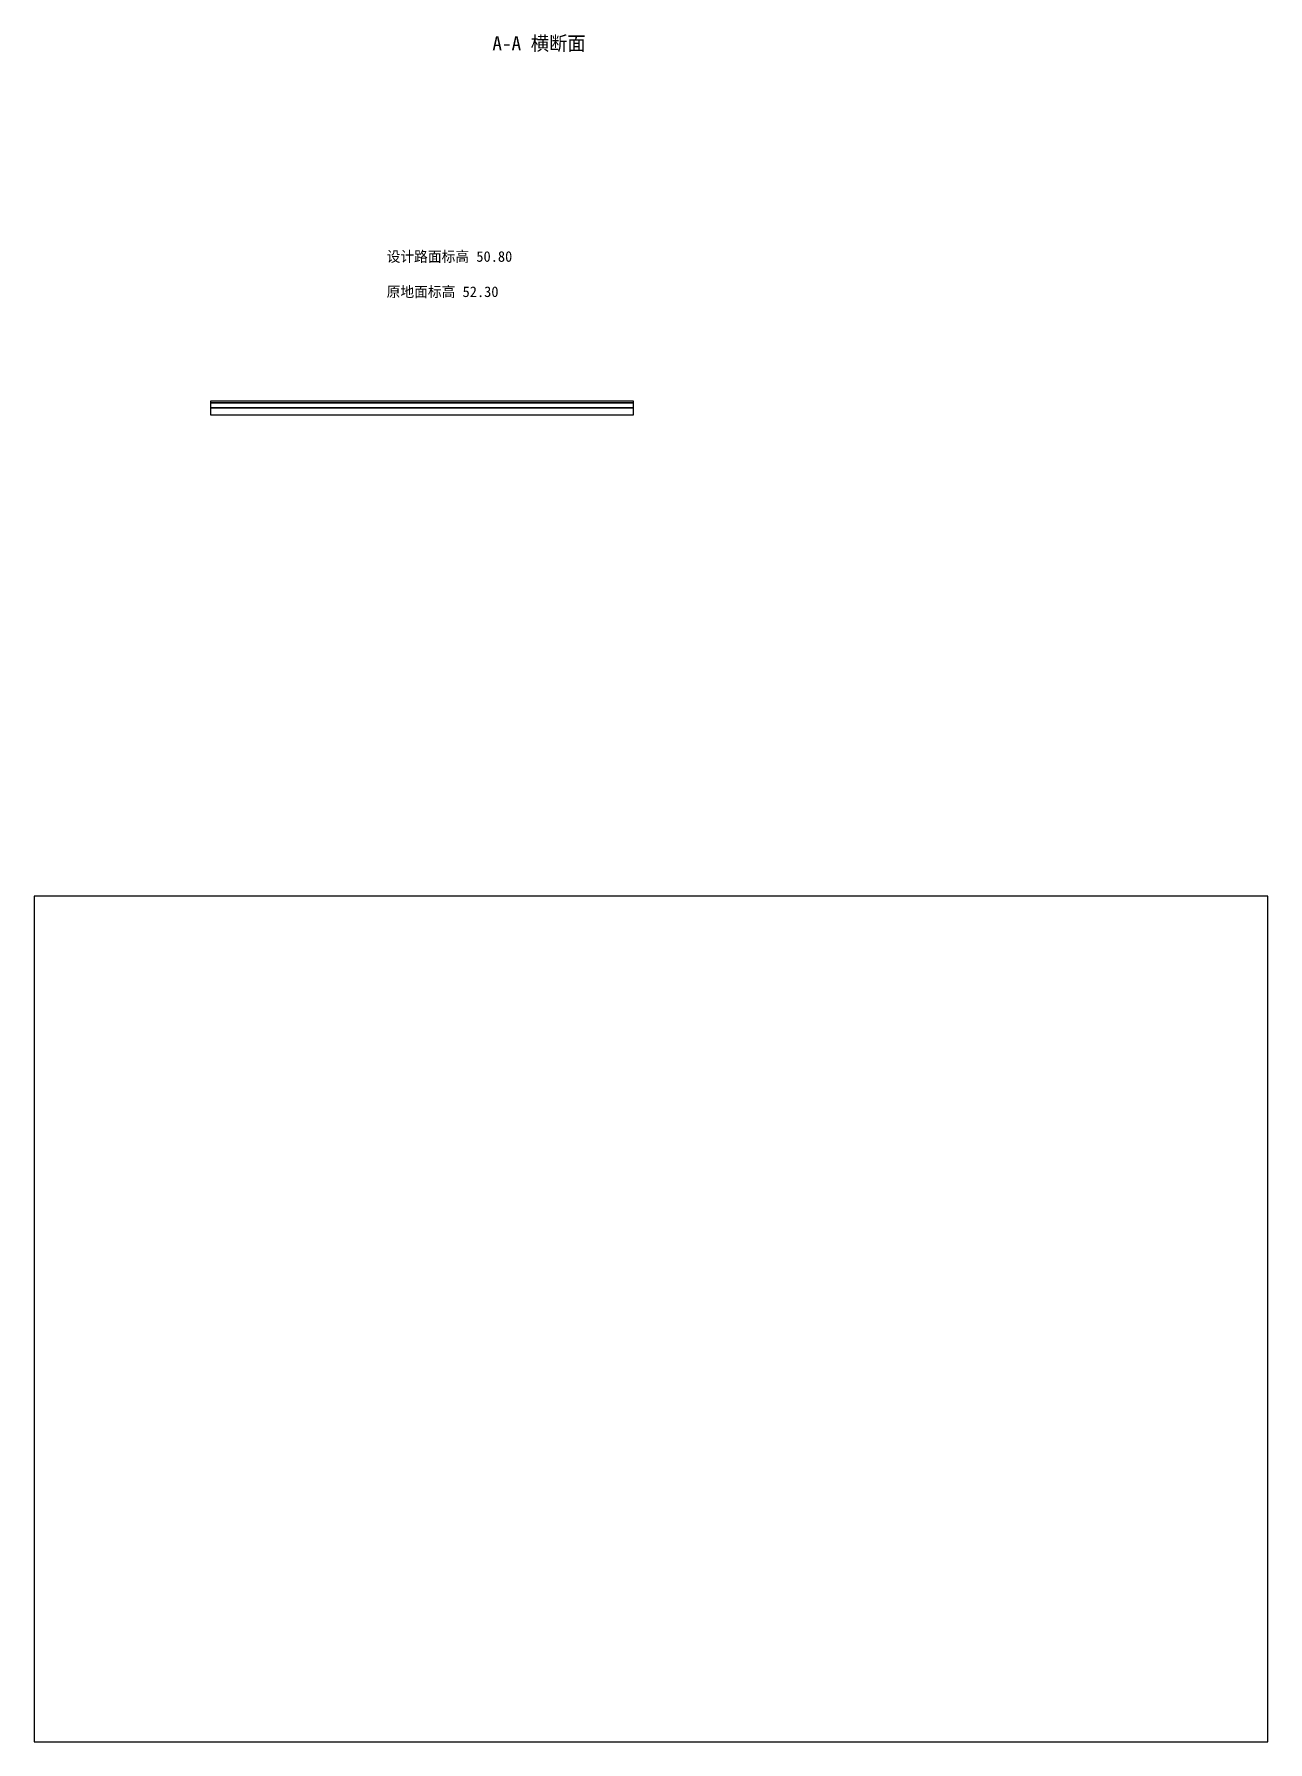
# Model space of a CAD drawing. Header units: millimetres. Extents: x -5000 to 30000, y -8000 to 40459.
import ezdxf

# ---------------------------------------------------------------- set-up
doc = ezdxf.new("R2010")
doc.units = ezdxf.units.MM

msp = doc.modelspace()

# ---------------------------------------------------------------- linework, layer by layer
at = {"layer": '图框'}
msp.add_lwpolyline([(-5000, -8000), (30000, -8000), (30000, 16000), (-5000, 16000)], close=True, dxfattribs=at)
at = {"layer": '断面-基层'}
msp.add_lwpolyline([(0, 29860), (12000, 29860), (12000, 30000), (0, 30000)], close=True, dxfattribs=at)
at = {"layer": '断面-底基层'}
msp.add_lwpolyline([(0, 29660), (12000, 29660), (12000, 29860), (0, 29860)], close=True, dxfattribs=at)
at = {"layer": '断面-面层'}
msp.add_lwpolyline([(0, 30000), (12000, 30000), (12000, 30040), (0, 30040)], close=True, dxfattribs=at)

# ---------------------------------------------------------------- texts
for s, height, p in [('A-A 横断面', 400, (8000, 40000)), ('设计路面标高 50.80', 300, (5000, 34000)), ('原地面标高 52.30', 300, (5000, 33000))]:
    msp.add_text(s, height=height).set_placement(p)

doc.saveas('drawing.dxf')
